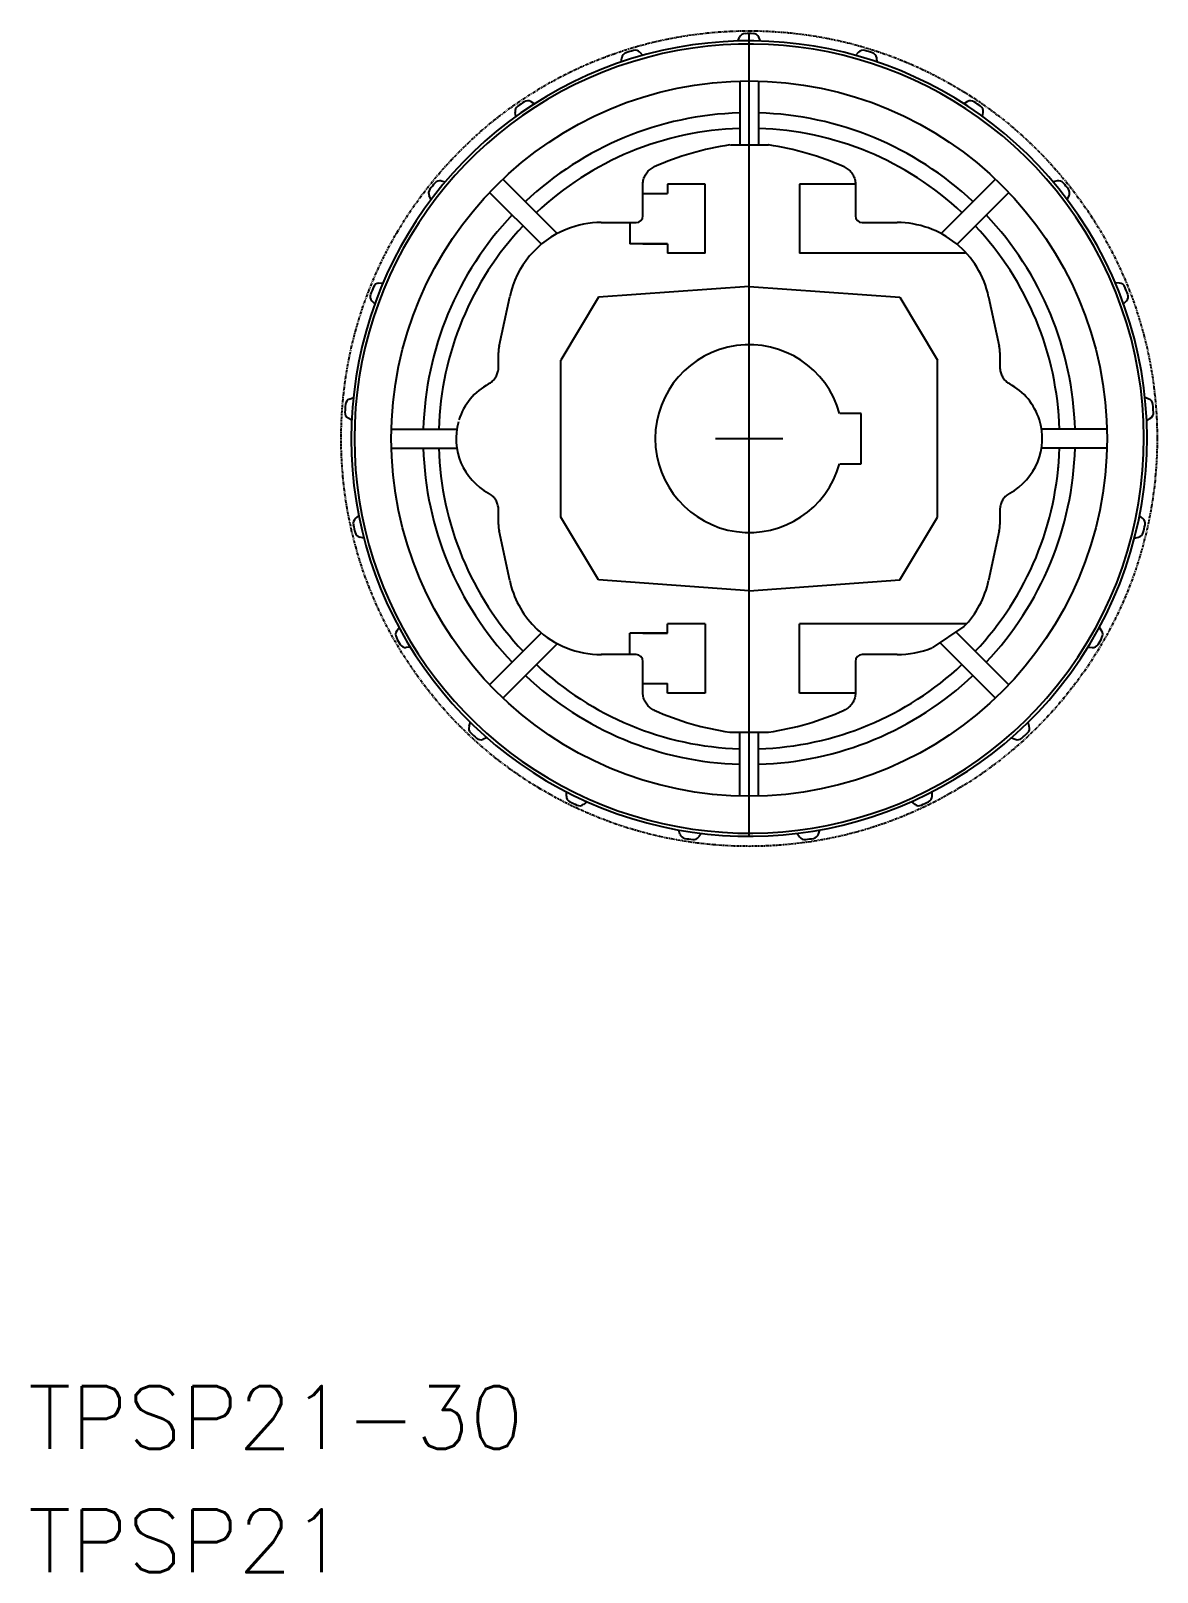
# Model space of a CAD drawing. Extents: x -19 to 350, y -1 to 245.
# Drawn here: x -18.9 to 160.4, y -0.8 to 244.7 of the extents above; entities that cross this region are included whole.
import ezdxf

# ---------------------------------------------------------------- set-up
doc = ezdxf.new("R2010")
doc.units = 0
doc.header["$MEASUREMENT"] = 0
doc.linetypes.add('CENTER', pattern=[17.5, 13, -1.5, 1.5, -1.5])
doc.linetypes.add('PHANTOM', pattern=[0.8, 0.45, -0.05, 0.1, -0.05, 0.1, -0.05])
doc.layers.get('0').update_dxf_attribs({"linetype": 'CONTINUOUS'})
doc.layers.add('CENTER', color=1, linetype='CENTER')
doc.styles.get("Standard").update_dxf_attribs({"font": 'txt.shx', "bigfont": 'extfont.shx'})

msp = doc.modelspace()

# ---------------------------------------------------------------- linework, layer by layer
at = {"color": 7, "linetype": 'Continuous'}
for p, q in [((93.64, 243.07), (93.92, 243.68)), ((95.44, 194.75), (95.44, 244.25)), ((97.25, 243.07), (96.97, 243.68)), ((78.06, 241.29), (78.51, 240.79)), ((112.83, 241.29), (112.38, 240.79)), ((75.05, 239.73), (75.15, 240.39)), ((115.84, 239.73), (115.74, 240.39)), ((93.94, 236.7), (93.94, 226.54)), ((96.94, 236.7), (96.94, 226.54)), ((60.69, 233.43), (61.27, 233.09)), ((130.2, 233.43), (129.62, 233.09)), ((58.28, 231.05), (58.18, 231.71)), ((132.61, 231.05), (132.71, 231.71)), ((92.46, 226.54), (98.44, 226.54)), ((56.23, 221.08), (64.9, 212.42)), ((134.66, 221.08), (125.99, 212.42)), ((46.41, 220.8), (47.06, 220.65)), ((54.11, 218.96), (62.36, 210.71)), ((78.53, 215.25), (78.53, 220.28)), ((78.53, 218.77), (82.44, 218.77)), ((88.44, 220.28), (82.44, 220.28)), ((88.44, 220.28), (82.44, 220.28)), ((82.44, 220.28), (82.44, 218.77)), ((88.44, 209.27), (88.44, 220.28)), ((112.36, 220.28), (103.44, 220.28)), ((103.44, 220.28), (103.44, 209.28)), ((112.36, 220.28), (112.36, 215.25)), ((136.78, 218.96), (128.53, 210.71)), ((144.48, 220.8), (143.83, 220.65)), ((44.81, 217.82), (44.52, 218.42)), ((146.08, 217.82), (146.37, 218.42)), ((71.9, 214.16), (77.44, 214.16)), ((76.44, 214.16), (76.44, 210.77)), ((113.44, 214.16), (118.98, 214.16)), ((82.44, 210.77), (76.44, 210.77)), ((78.53, 210.77), (82.44, 210.77)), ((82.44, 210.77), (82.44, 209.27)), ((88.44, 209.27), (82.44, 209.27)), ((129.83, 209.27), (103.44, 209.27)), ((128.92, 210.41), (128.91, 210.41)), ((36.49, 204.52), (37.16, 204.57)), ((95.44, 204), (71.44, 202.25)), ((95.44, 204), (119.44, 202.25)), ((154.4, 204.52), (153.73, 204.57)), ((35.84, 201.2), (35.38, 201.69)), ((55.64, 194.46), (57.32, 202.35)), ((71.44, 202.25), (65.44, 192.25)), ((119.44, 202.25), (125.44, 192.25)), ((133.57, 202.35), (135.25, 194.46)), ((155.05, 201.2), (155.51, 201.69)), ((55.53, 191.1), (55.53, 193.44)), ((65.44, 167.25), (65.44, 192.25)), ((125.44, 167.25), (125.44, 192.25)), ((135.36, 193.44), (135.36, 191.1)), ((31.81, 186.04), (32.43, 186.29)), ((159.08, 186.04), (158.46, 186.29)), ((32.16, 182.68), (31.58, 183.01)), ((113.25, 183.75), (109.85, 183.75)), ((113.25, 175.75), (113.25, 183.75)), ((158.73, 182.68), (159.31, 183.01)), ((38.49, 181.25), (48.9, 181.25)), ((152.4, 181.25), (141.99, 181.25)), ((38.49, 178.25), (48.9, 178.25)), ((152.4, 178.25), (141.99, 178.25)), ((109.85, 175.75), (113.25, 175.75)), ((32.78, 167.01), (33.31, 167.42)), ((55.53, 166.07), (55.53, 168.4)), ((71.44, 157.25), (65.44, 167.25)), ((119.44, 157.25), (125.44, 167.25)), ((135.36, 168.4), (135.36, 166.07)), ((158.11, 167.01), (157.58, 167.42)), ((57.32, 157.15), (55.64, 165.04)), ((95.44, 116.4), (95.44, 164.75)), ((135.25, 165.04), (133.57, 157.15)), ((34.11, 163.9), (33.46, 164.04)), ((156.78, 163.9), (157.43, 164.04)), ((95.44, 155.5), (71.44, 157.25)), ((95.44, 155.5), (119.44, 157.25)), ((61.26, 149.8), (61.27, 149.79)), ((61.27, 149.79), (61.98, 149.09)), ((88.44, 150.23), (82.44, 150.23)), ((82.44, 148.73), (82.44, 150.23)), ((88.44, 150.23), (88.44, 139.22)), ((130.03, 150.23), (103.44, 150.23)), ((103.44, 139.22), (103.44, 150.22)), ((129.62, 149.8), (124.56, 146.42)), ((39.32, 149.1), (39.7, 149.65)), ((54.11, 140.54), (62.36, 148.79)), ((82.44, 148.73), (76.44, 148.73)), ((76.44, 145.34), (76.44, 148.73)), ((78.53, 148.73), (82.44, 148.73)), ((136.78, 140.54), (128.36, 148.96)), ((151.57, 149.1), (151.19, 149.65)), ((41.51, 146.52), (40.84, 146.47)), ((56.23, 138.42), (64.9, 147.08)), ((77.44, 145.34), (71.9, 145.34)), ((118.98, 145.34), (113.44, 145.34)), ((134.66, 138.42), (125.82, 147.26)), ((149.38, 146.52), (150.05, 146.47)), ((78.53, 139.22), (78.53, 144.25)), ((112.36, 144.25), (112.36, 139.22)), ((78.53, 140.73), (82.44, 140.73)), ((82.44, 139.22), (82.44, 140.73)), ((88.44, 139.22), (82.44, 139.22)), ((88.44, 139.22), (82.44, 139.22)), ((112.36, 139.22), (103.44, 139.22)), ((50.85, 133.92), (51.05, 134.56)), ((92.36, 132.97), (98.53, 132.97)), ((93.94, 122.8), (93.94, 132.97)), ((96.94, 122.8), (96.94, 132.97)), ((140.04, 133.92), (139.84, 134.56)), ((53.7, 132.1), (53.08, 131.85)), ((137.19, 132.1), (137.81, 131.85)), ((66.34, 122.81), (66.34, 123.48)), ((124.55, 122.81), (124.55, 123.48)), ((69.6, 121.91), (69.08, 121.49)), ((121.29, 121.91), (121.81, 121.49)), ((84.41, 116.76), (84.22, 117.4)), ((87.79, 116.86), (87.42, 116.31)), ((103.09, 116.86), (103.47, 116.31)), ((106.48, 116.76), (106.67, 117.4))]:
    msp.add_line(p, q, dxfattribs=at)
msp.add_line((95.44, 155.5), (95.44, 204))
at = {"color": 3, "linetype": 'PHANTOM'}
msp.add_circle((95.44, 179.75), 64.95, dxfattribs=at)
at = {"color": 7, "linetype": 'Continuous'}
msp.add_circle((95.44, 179.75), 56.97, dxfattribs=at)
for centre, radius, start, end in [((95.44, 179.75), 63.35, 36.6192, 318.9037), ((94.83, 243.25), 1, 90.5579, 154.5714), ((95.44, 179.75), 64.5, 89.4421, 90.5579), ((96.06, 243.25), 1, 25.4286, 89.4421), ((95.44, 179.75), 62.85, 36.6596, 318.8641), ((76.14, 240.24), 1, 107.7007, 171.7143), ((95.44, 179.75), 64.5, 106.585, 107.7007), ((77.32, 240.61), 1, 42.5714, 106.585), ((113.57, 240.61), 1, 73.415, 137.4286), ((95.44, 179.75), 64.5, 72.2993, 73.415), ((114.75, 240.24), 1, 8.2857, 72.2993), ((95.44, 179.75), 64.5, 123.7278, 124.8436), ((60.19, 232.56), 1, 59.7143, 123.7278), ((130.7, 232.56), 1, 56.2722, 120.2857), ((95.44, 179.75), 64.5, 55.1564, 56.2722), ((59.16, 231.87), 1, 124.8436, 188.8571), ((95.44, 179.75), 51.9, 91.6561, 133.3439), ((95.44, 179.75), 51.9, 46.6561, 88.3439), ((131.72, 231.87), 1, 351.1429, 55.1564), ((95.44, 179.75), 49.43, 91.7388, 133.2612), ((95.44, 179.75), 49.43, 46.7388, 88.2612), ((99.44, 179.75), 47.31, 98.6129, 113.8448), ((91.44, 179.75), 47.31, 66.1552, 81.3871), ((45.41, 218.86), 1, 141.9865, 206), ((95.44, 179.75), 64.5, 140.8707, 141.9865), ((46.19, 219.82), 1, 76.8571, 140.8707), ((144.7, 219.82), 1, 39.1293, 103.1429), ((95.44, 179.75), 64.5, 38.0135, 39.1293), ((145.47, 218.86), 1, 334, 38.0135), ((95.44, 179.75), 62.85, 318.8641, 36.6596), ((95.44, 179.75), 63.35, 318.9037, 36.6192), ((95.44, 179.75), 51.9, 136.6561, 178.3439), ((95.44, 179.75), 49.43, 136.7388, 178.2612), ((71.9, 199.25), 14.91, 90, 111.9466), ((77.44, 215.25), 1.09, 270, 0), ((113.44, 215.25), 1.09, 180, 270), ((118.98, 199.25), 14.91, 50.9186, 90), ((95.44, 179.75), 49.43, 1.7388, 43.2612), ((95.44, 179.75), 51.9, 1.6561, 43.3439), ((71.9, 199.25), 14.91, 111.9466, 168), ((118.98, 199.25), 14.91, 68.0534, 68.0893), ((118.98, 199.25), 14.91, 12, 50.9186), ((118.98, 199.25), 14.91, 44.4842, 44.5173), ((95.44, 179.75), 64.5, 158.0135, 159.1293), ((36.56, 203.52), 1, 94, 158.0135), ((154.33, 203.52), 1, 21.9865, 86), ((95.44, 179.75), 64.5, 20.8707, 21.9865), ((36.11, 202.37), 1, 159.1293, 223.1429), ((154.78, 202.37), 1, 316.8571, 20.8707), ((60.44, 193.44), 4.91, 168, 180), ((130.44, 193.44), 4.91, 0, 12), ((58.69, 179.75), 9.91, 118.5062, 162.4891), ((132.19, 179.75), 9.91, 17.5631, 61.4938), ((95.44, 179.75), 64.5, 175.1564, 176.2722), ((32.17, 185.11), 1, 111.1429, 175.1564), ((158.72, 185.11), 1, 4.8436, 68.8571), ((95.44, 179.75), 64.5, 3.7278, 4.8436), ((32.08, 183.88), 1, 176.2722, 240.2857), ((58.69, 179.75), 9.91, 164.3782, 241.4938), ((132.19, 179.75), 9.91, 298.5062, 17.5109), ((132.19, 179.75), 9.91, 17.5109, 17.5631), ((158.81, 183.88), 1, 299.7143, 3.7278), ((95.44, 179.75), 51.9, 181.6561, 223.3439), ((95.44, 179.75), 49.43, 181.7388, 223.2612), ((95.44, 179.75), 49.43, 316.7388, 358.2612), ((95.44, 179.75), 51.9, 316.6561, 358.3439), ((132.19, 179.75), 9.91, 342.4369, 342.4891), ((33.4, 166.22), 1, 128.2857, 192.2993), ((157.49, 166.22), 1, 347.7007, 51.7143), ((95.44, 179.75), 64.5, 192.2993, 193.415), ((33.68, 165.02), 1, 193.415, 257.4286), ((60.44, 166.07), 4.91, 180, 192), ((130.44, 166.07), 4.91, 348, 0), ((157.21, 165.02), 1, 282.5714, 346.585), ((95.44, 179.75), 64.5, 346.585, 347.7007), ((71.9, 160.25), 14.91, 192, 224.5173), ((118.98, 160.25), 14.91, 315.5158, 348), ((118.98, 160.25), 14.91, 315.4827, 315.5158), ((40.15, 148.54), 1, 145.4286, 209.4421), ((95.44, 179.75), 64.5, 209.4421, 210.5579), ((71.91, 160.28), 14.94, 226.4951, 269.9828), ((95.44, 179.75), 64.5, 329.4421, 330.5579), ((150.74, 148.54), 1, 330.5579, 34.5714), ((40.76, 147.47), 1, 210.5579, 274.5714), ((77.44, 144.25), 1.09, 0, 90), ((113.44, 144.25), 1.09, 90, 180), ((118.98, 160.25), 14.91, 270, 291.9107), ((150.13, 147.47), 1, 265.4286, 329.4421), ((95.44, 179.75), 49.43, 226.7388, 268.2612), ((95.44, 179.75), 49.43, 271.7388, 313.2612), ((95.44, 179.75), 51.9, 226.6561, 268.3439), ((95.44, 179.75), 51.9, 271.6561, 313.3439), ((99.44, 179.75), 47.31, 246.1552, 261.3871), ((91.44, 179.75), 47.31, 278.6129, 293.8448), ((51.8, 133.62), 1, 162.5714, 226.585), ((95.44, 179.75), 64.5, 226.585, 227.7007), ((95.44, 179.75), 64.5, 312.2993, 313.415), ((139.09, 133.62), 1, 313.415, 17.4286), ((52.71, 132.78), 1, 227.7007, 291.7143), ((138.18, 132.78), 1, 248.2857, 312.2993), ((67.34, 122.81), 1, 179.7143, 243.7278), ((123.55, 122.81), 1, 296.2722, 0.2857), ((95.44, 179.75), 64.5, 243.7278, 244.8436), ((68.45, 122.27), 1, 244.8436, 308.8571), ((122.44, 122.27), 1, 231.1429, 295.1564), ((95.44, 179.75), 64.5, 295.1564, 296.2722), ((85.37, 117.05), 1, 196.8571, 260.8707), ((95.44, 179.75), 64.5, 260.8707, 261.9865), ((86.59, 116.87), 1, 261.9865, 326), ((104.3, 116.87), 1, 214, 278.0135), ((95.44, 179.75), 64.5, 278.0135, 279.1293), ((105.52, 117.05), 1, 279.1293, 343.1429)]:
    msp.add_arc(centre, radius, start, end, dxfattribs=at)
msp.add_arc((95.44, 179.75), 14.95, 15.519, 344.481)
for points, knots in [([(98.53, 226.53), (98.51, 226.53), (98.48, 226.54), (98.45, 226.54), (98.44, 226.54)], [0, 0, 0, 0, 0.05183453, 0.09495247, 0.09495247, 0.09495247, 0.09495247]), ([(98.44, 226.54), (98.45, 226.54), (98.48, 226.54), (98.51, 226.53), (98.53, 226.53)], [0, 0, 0, 0, 0.04746981, 0.09495247, 0.09495247, 0.09495247, 0.09495247]), ([(78.53, 220.28), (78.53, 220.41), (78.55, 220.66), (78.62, 221.04), (78.74, 221.4), (78.91, 221.75), (79.12, 222.08), (79.37, 222.38), (79.66, 222.64), (79.98, 222.85), (80.2, 222.97), (80.32, 223.02)], [0, 0, 0, 0, 0.378433, 0.760624, 1.146996, 1.53488, 1.92327, 2.311243, 2.697711, 3.081393, 3.460984, 3.460984, 3.460984, 3.460984]), ([(110.57, 223.02), (110.69, 222.97), (110.91, 222.85), (111.23, 222.64), (111.51, 222.38), (111.77, 222.08), (111.98, 221.75), (112.15, 221.4), (112.27, 221.04), (112.34, 220.66), (112.36, 220.41), (112.36, 220.28)], [0, 0, 0, 0, 0.379633, 0.763016, 1.149252, 1.537062, 1.925338, 2.313158, 2.699512, 3.082067, 3.460984, 3.460984, 3.460984, 3.460984]), ([(53.96, 188.46), (54.07, 188.52), (54.27, 188.64), (54.55, 188.87), (54.8, 189.13), (55.02, 189.41), (55.2, 189.72), (55.35, 190.04), (55.45, 190.39), (55.52, 190.74), (55.53, 190.98), (55.53, 191.1)], [0, 0, 0, 0, 0.357322, 0.714889, 1.072472, 1.430042, 1.787606, 2.14516, 2.502716, 2.860261, 3.217418, 3.217418, 3.217418, 3.217418]), ([(135.36, 191.1), (135.36, 190.98), (135.37, 190.74), (135.44, 190.39), (135.54, 190.04), (135.69, 189.72), (135.87, 189.41), (136.09, 189.13), (136.34, 188.87), (136.62, 188.64), (136.82, 188.52), (136.93, 188.46)], [0, 0, 0, 0, 0.357365, 0.714864, 1.072375, 1.429883, 1.787402, 2.144927, 2.502463, 2.859985, 3.217418, 3.217418, 3.217418, 3.217418]), ([(144.71, 184.37), (144.7, 184.38), (144.69, 184.39), (144.68, 184.41), (144.66, 184.42), (144.66, 184.42)], [0, 0, 0, 0, 0.02446846, 0.04894629, 0.0734335, 0.0734335, 0.0734335, 0.0734335]), ([(144.66, 175.08), (144.66, 175.08), (144.68, 175.1), (144.69, 175.11), (144.7, 175.12), (144.71, 175.13)], [0, 0, 0, 0, 0.02448721, 0.04896504, 0.0734335, 0.0734335, 0.0734335, 0.0734335]), ([(55.53, 168.4), (55.53, 168.52), (55.52, 168.76), (55.45, 169.11), (55.35, 169.46), (55.2, 169.78), (55.02, 170.09), (54.8, 170.38), (54.55, 170.63), (54.27, 170.86), (54.07, 170.98), (53.96, 171.04)], [0, 0, 0, 0, 0.357166, 0.714712, 1.072271, 1.429827, 1.787395, 2.144968, 2.502548, 2.860114, 3.217418, 3.217418, 3.217418, 3.217418]), ([(136.93, 171.04), (136.82, 170.98), (136.62, 170.86), (136.34, 170.63), (136.09, 170.38), (135.87, 170.09), (135.69, 169.78), (135.54, 169.46), (135.44, 169.11), (135.37, 168.76), (135.36, 168.52), (135.36, 168.4)], [0, 0, 0, 0, 0.357426, 0.714946, 1.072481, 1.430008, 1.78753, 2.14504, 2.502553, 2.860053, 3.217418, 3.217418, 3.217418, 3.217418]), ([(80.32, 136.48), (80.2, 136.53), (79.98, 136.65), (79.66, 136.87), (79.37, 137.12), (79.12, 137.42), (78.91, 137.75), (78.74, 138.1), (78.62, 138.46), (78.55, 138.84), (78.53, 139.09), (78.53, 139.22)], [0, 0, 0, 0, 0.379288, 0.762767, 1.149101, 1.53701, 1.925386, 2.313305, 2.699757, 3.082406, 3.460983, 3.460983, 3.460983, 3.460983]), ([(112.36, 139.22), (112.36, 139.09), (112.34, 138.84), (112.27, 138.46), (112.15, 138.1), (111.98, 137.75), (111.77, 137.42), (111.52, 137.13), (111.23, 136.87), (110.91, 136.65), (110.69, 136.53), (110.57, 136.48)], [0, 0, 0, 0, 0.378779, 0.760877, 1.147153, 1.534938, 1.923229, 2.311104, 2.697476, 3.081062, 3.460984, 3.460984, 3.460984, 3.460984])]:
    msp.add_open_spline(points, degree=3, knots=knots, dxfattribs=at)
at = {"layer": 'CENTER', "color": 1, "linetype": 'CENTER'}
for p, q in [((95.44, 174.4), (95.44, 185.1)), ((90.1, 179.75), (100.79, 179.75))]:
    msp.add_line(p, q, dxfattribs=at)

# ---------------------------------------------------------------- texts
at = {"color": 7, "linetype": 'Continuous'}
for s, p in [('TPSP21-30', (-19.35, 18.83)), ('TPSP21', (-19.35, -0.82))]:
    msp.add_text(s, height=10, dxfattribs=at).set_placement(p)

doc.saveas('drawing.dxf')
